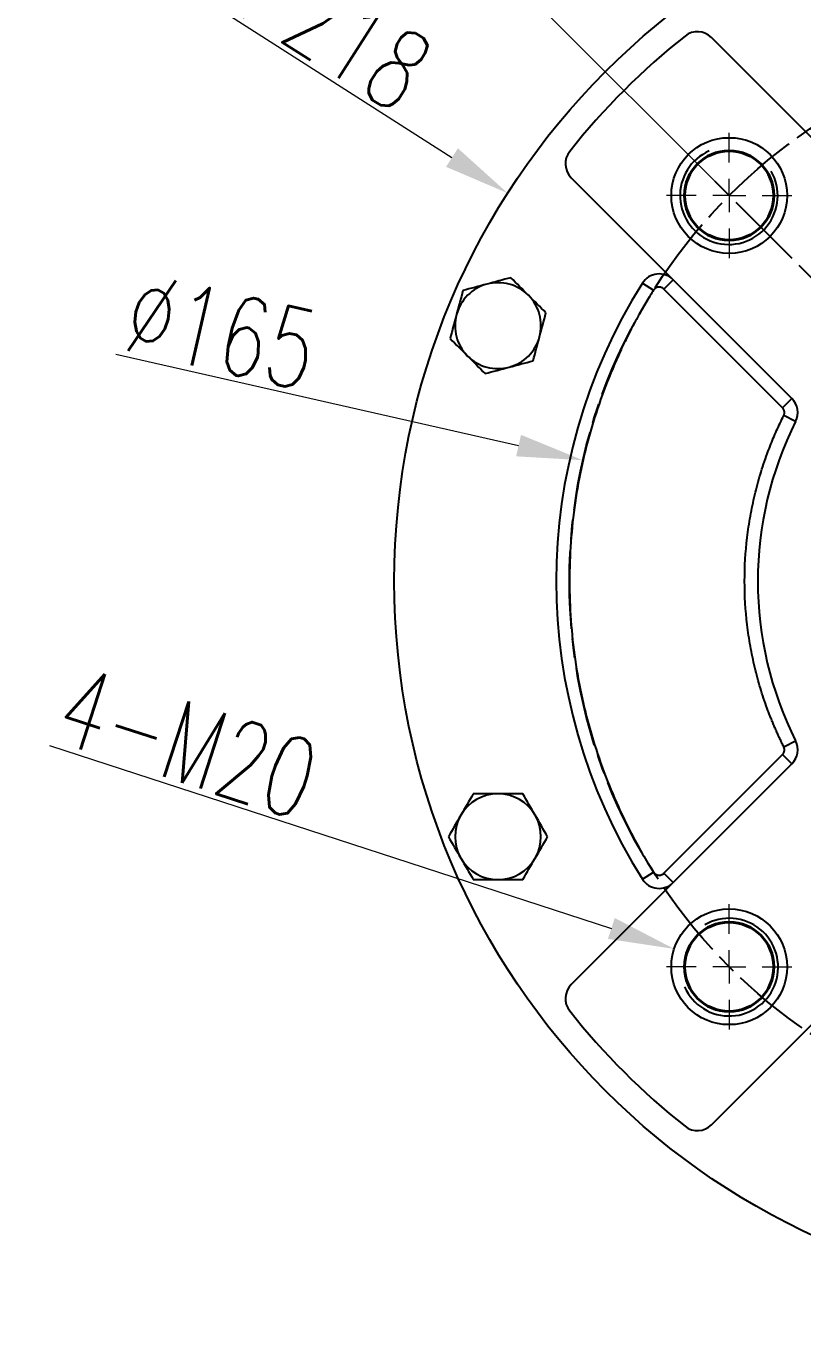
# Model space of a CAD drawing. Header units: millimetres. Extents: x 2448 to 4397, y 790 to 2168.
# Drawn here: x 3486.1 to 3603.6, y 1426.3 to 1625.7 of the extents above; entities that cross this region are included whole.
import ezdxf

# ---------------------------------------------------------------- set-up
doc = ezdxf.new("R2010")
doc.units = ezdxf.units.MM
doc.linetypes.add('AM_ISO08W050', pattern=[18, 12, -1.5, 3, -1.5])
for name, color, linetype, lineweight in [('10', 7, 'Continuous', 0), ('AM_5', 3, 'Continuous', 25), ('AM_7', 4, 'AM_ISO08W050', 25), ('粗实线', 7, 'Continuous', 40)]:
    doc.layers.add(name, color=color, linetype=linetype, lineweight=lineweight)
doc.styles.add('SLDTEXTSTYLE1', font='txt.shx', dxfattribs={"width": 0.7, "bigfont": 'gbcbig.shx'})
doc.dimstyles.new('SLDDIMSTYLE12$2', dxfattribs={"dimtxt": 12, "dimasz": 10, "dimexe": 0, "dimexo": 0.0625, "dimgap": 0.875, "dimtad": 1, "dimdec": 1, "dimlfac": 1.8, "dimrnd": 1e-09, "dimzin": 12, "dimdsep": 46, "dimtxsty": 'SLDTEXTSTYLE1', "dimcen": 0.09, "dimdle": 8.16, "dimclrd": 3, "dimclre": 3, "dimadec": 0, "dimazin": 3, "dimtfac": 1, "dimtdec": 1, "dimtofl": 0, "dimtmove": 0, "dimatfit": 3, "dimfxl": 0, "dimfrac": 2, "dimtolj": 1, "dimlwd": 5, "dimlwe": 5, "dimarcsym": 0})
doc.dimstyles.new('SLDDIMSTYLE12$3', dxfattribs={"dimtxt": 12, "dimasz": 10, "dimexe": 0, "dimexo": 0.0625, "dimgap": 0.875, "dimtad": 1, "dimdec": 1, "dimlfac": 1.8, "dimrnd": 1e-09, "dimzin": 12, "dimdsep": 46, "dimtxsty": 'SLDTEXTSTYLE1', "dimcen": 0.09, "dimdle": 8.16, "dimclrd": 3, "dimclre": 3, "dimadec": 0, "dimazin": 3, "dimtfac": 1, "dimtdec": 1, "dimtofl": 0, "dimtmove": 0, "dimatfit": 3, "dimfxl": 0, "dimfrac": 2, "dimtolj": 1, "dimlwd": 5, "dimlwe": 5, "dimarcsym": 0})

# ---------------------------------------------------------------- blocks, each defined once
blk = doc.blocks.new('SW_CENTERMARKSYMBOL_2')
at = {"layer": '10', "color": 0}
for p, q in [((0, 1), (0, 1.9)), ((0, 0), (0, 0.5)), ((-1, 0), (-1.9, 0)), ((0, 0), (-0.5, 0)), ((0, 0), (0, -0.5)), ((0, 0), (0.5, 0)), ((1, 0), (1.9, 0)), ((0, -1), (0, -1.9))]:
    blk.add_line(p, q, dxfattribs=at)
blk = doc.blocks.new('SW_CENTERMARKSYMBOL_3')
at = {"layer": '10', "color": 0}
for p, q in [((0, 1), (0, 1.9)), ((0, 0), (0, 0.5)), ((-1, 0), (-1.9, 0)), ((0, 0), (-0.5, 0)), ((0, 0), (0, -0.5)), ((0, 0), (0.5, 0)), ((1, 0), (1.9, 0)), ((0, -1), (0, -1.9))]:
    blk.add_line(p, q, dxfattribs=at)
blk = doc.blocks.new('*D62')
at = {"layer": 'AM_5', "color": 3, "linetype": 'Continuous', "lineweight": 5, "transparency": 16777216}
blk.add_line((3517.02, 1627.25), (3550.51, 1605.85), dxfattribs=at)
at = {"layer": 'AM_5', "color": 3, "lineweight": 5, "transparency": 16777216}
for p, q in [((3650.7, 1541.78), (3650.88, 1541.78)), ((3650.79, 1541.69), (3650.79, 1541.87))]:
    blk.add_line(p, q, dxfattribs=at)
at = {"layer": 'AM_5', "color": 3, "transparency": 16777216}
blk.add_solid([(3551.41, 1607.26), (3549.62, 1604.45), (3558.94, 1600.47)], dxfattribs=at)
at = {"layer": 'Defpoints', "color": 0, "transparency": 16777216}
for p in [(3558.94, 1600.47), (3742.64, 1483.09)]:
    blk.add_point(p, dxfattribs=at)
at = {"layer": 'AM_5', "color": 0, "transparency": 16777216, "insert": (3533.25, 1625.04), "char_height": 12, "attachment_point": 5, "rotation": 327.4226, "style": 'SLDTEXTSTYLE1'}
blk.add_mtext('\\A1;∅218', dxfattribs=at)
blk = doc.blocks.new('*D63')
at = {"layer": 'AM_5', "color": 3, "linetype": 'Continuous', "lineweight": 5, "transparency": 16777216}
blk.add_line((3499.64, 1576.14), (3560.59, 1562.29), dxfattribs=at)
at = {"layer": 'AM_5', "color": 3, "lineweight": 5, "transparency": 16777216}
for p, q in [((3650.7, 1541.78), (3650.88, 1541.78)), ((3650.79, 1541.69), (3650.79, 1541.87))]:
    blk.add_line(p, q, dxfattribs=at)
at = {"layer": 'AM_5', "color": 3, "transparency": 16777216}
blk.add_solid([(3560.96, 1563.91), (3560.22, 1560.66), (3570.34, 1560.07)], dxfattribs=at)
at = {"layer": 'Defpoints', "color": 0, "transparency": 16777216}
for p in [(3570.34, 1560.07), (3731.24, 1523.48)]:
    blk.add_point(p, dxfattribs=at)
at = {"layer": 'AM_5', "color": 0, "transparency": 16777216, "insert": (3515.67, 1579.55), "char_height": 12, "attachment_point": 5, "rotation": 347.19, "style": 'SLDTEXTSTYLE1'}
blk.add_mtext('\\A1;∅165', dxfattribs=at)
blk = doc.blocks.new('*D64')
at = {"layer": 'AM_5', "color": 3, "linetype": 'Continuous', "lineweight": 5, "transparency": 16777216}
blk.add_line((3489.61, 1516.9), (3574.63, 1489.24), dxfattribs=at)
at = {"layer": 'AM_5', "color": 3, "lineweight": 5, "transparency": 16777216}
for p, q in [((3592.37, 1483.44), (3592.55, 1483.44)), ((3592.46, 1483.35), (3592.46, 1483.53))]:
    blk.add_line(p, q, dxfattribs=at)
at = {"layer": 'AM_5', "color": 3, "transparency": 16777216}
blk.add_solid([(3575.14, 1490.83), (3574.11, 1487.66), (3584.13, 1486.15)], dxfattribs=at)
at = {"layer": 'Defpoints', "color": 0, "transparency": 16777216}
for p in [(3584.13, 1486.15), (3600.78, 1480.73)]:
    blk.add_point(p, dxfattribs=at)
at = {"layer": 'AM_5', "color": 0, "transparency": 16777216, "insert": (3510.54, 1517.32), "char_height": 12, "attachment_point": 5, "rotation": 341.9774, "style": 'SLDTEXTSTYLE1'}
blk.add_mtext('\\A1;4-M20', dxfattribs=at)
blk = doc.blocks.new('*D51')
at = {"layer": 'AM_5', "color": 3, "linetype": 'Continuous', "lineweight": 5, "transparency": 16777216}
blk.add_line((3650.79, 1656.41), (3650.79, 1666.64), dxfattribs=at)
at = {"layer": 'AM_5', "color": 3, "lineweight": 5, "transparency": 16777216}
blk.add_line((3592.41, 1600.16), (3562.5, 1630.07), dxfattribs=at)
at = {"layer": 'AM_5', "color": 3, "linetype": 'Continuous', "lineweight": 5, "transparency": 16777216}
blk.add_arc((3650.79, 1541.78), 124.86, 94.59, 130.41, dxfattribs=at)
at = {"layer": 'AM_5', "color": 3, "transparency": 16777216}
for points in [[(3640.73, 1667.9), (3640.87, 1664.57), (3650.79, 1666.64)], [(3570.98, 1635.62), (3568.72, 1638.07), (3562.5, 1630.07)]]:
    blk.add_solid(points, dxfattribs=at)
at = {"layer": 'Defpoints', "color": 0, "transparency": 16777216}
for p in [(3618.48, 1662.38), (3650.79, 1656.35), (3592.46, 1600.11), (3650.79, 1541.78), (3650.79, 1426.29)]:
    blk.add_point(p, dxfattribs=at)
at = {"layer": 'AM_5', "color": 0, "transparency": 16777216, "insert": (3600.38, 1663.48), "char_height": 12, "attachment_point": 5, "rotation": 22.5, "style": 'SLDTEXTSTYLE1'}
blk.add_mtext('\\A1;45°', dxfattribs=at)
blk = doc.blocks.new('*U44')
at = {"layer": 'AM_5', "linetype": 'ByBlock'}
blk.add_arc((0, 0.31), 7.39, 113.617, 30.178, dxfattribs=at)
at = {"layer": '粗实线', "linetype": 'ByBlock'}
blk.add_circle((0.05, 0.33), 6.75, dxfattribs=at)
blk = doc.blocks.new('*U46')
at = {"layer": '粗实线', "color": 0, "linetype": 'ByBlock', "lineweight": -2, "transparency": 16777216}
for p, rotation in [((19471.27, 3195.66), 270), ((19355.25, 3078.89), 90.00000000000001), ((19471.65, 3079.27), 180)]:
    blk.add_blockref('*U44', p, dxfattribs=dict(at, rotation=rotation))
blk.add_blockref('*U44', (19354.88, 3195.29), dxfattribs=at)

msp = doc.modelspace()

# ---------------------------------------------------------------- linework, layer by layer
at = {"color": 7, "linetype": 'Continuous', "lineweight": 25}
for p, q in [((3623.155, 1590.626), (3589.774, 1624.007)), ((3568.561, 1602.794), (3601.942, 1569.413)), ((3583.979, 1587.376), (3582.564, 1585.962)), ((3579.32, 1586.855), (3581.012, 1585.788)), ((3600.528, 1567.998), (3582.564, 1585.962)), ((3601.942, 1569.413), (3600.528, 1567.998)), ((3602.503, 1565.949), (3600.715, 1566.844)), ((3600.715, 1516.71), (3602.503, 1517.605)), ((3582.564, 1497.591), (3600.528, 1515.555)), ((3600.528, 1515.555), (3601.942, 1514.141)), ((3601.942, 1514.141), (3568.561, 1480.759)), ((3579.32, 1496.698), (3581.012, 1497.765)), ((3582.564, 1497.591), (3583.979, 1496.177)), ((3589.774, 1459.546), (3623.155, 1492.927))]:
    msp.add_line(p, q, dxfattribs=at)
for centre, radius in [((3650.791, 1541.777), 109), ((3592.455, 1600.113), 8.75), ((3592.455, 1483.44), 8.75)]:
    msp.add_circle(centre, radius, dxfattribs=at)
for centre, radius, start, end in [((3650.791, 1541.777), 105, 128.24367, 141.75633), ((3587.653, 1621.886), 3, 45, 128.24367), ((3570.682, 1604.915), 3, 141.75633, 225), ((3581.857, 1585.255), 3, 45, 147.75949), ((3557.48, 1580.428), 6.5, 105, 165), ((3557.48, 1580.428), 6.5, 45, 105), ((3650.791, 1541.777), 84.5, 147.75949, 212.24051), ((3557.48, 1580.428), 6.5, 345, 45), ((3557.48, 1580.428), 6.5, 165, 225), ((3557.48, 1580.428), 6.5, 285, 345), ((3557.48, 1580.428), 6.5, 225, 285), ((3599.821, 1567.291), 3, 333.40848, 45), ((3650.791, 1541.777), 54, 153.40848, 206.59152), ((3599.821, 1516.262), 3, 315, 26.59152), ((3557.48, 1503.126), 6.5, 90, 150), ((3557.48, 1503.126), 6.5, 30, 90), ((3557.48, 1503.126), 6.5, 150, 210), ((3557.48, 1503.126), 6.5, 330, 30), ((3557.48, 1503.126), 6.5, 210, 270), ((3557.48, 1503.126), 6.5, 270, 330), ((3581.857, 1498.298), 3, 212.24051, 315), ((3570.682, 1478.638), 3, 135, 218.24367), ((3650.791, 1541.777), 105, 218.24367, 231.75633), ((3587.653, 1461.667), 3, 231.75633, 315)]:
    msp.add_arc(centre, radius, start, end, dxfattribs=at)
for points in [[(3559.422, 1587.677), (3558.224, 1587.356), (3557.017, 1587.033), (3555.797, 1586.706)], [(3562.076, 1585.024), (3561.183, 1585.917), (3560.3, 1586.8), (3559.422, 1587.677)], [(3552.172, 1585.735), (3551.851, 1584.536), (3551.528, 1583.33), (3551.201, 1582.11)], [(3555.797, 1586.706), (3554.577, 1586.379), (3553.371, 1586.056), (3552.172, 1585.735)], [(3564.729, 1582.37), (3563.852, 1583.248), (3562.969, 1584.131), (3562.076, 1585.024)], [(3551.201, 1582.11), (3550.874, 1580.89), (3550.551, 1579.684), (3550.23, 1578.485)], [(3563.758, 1578.745), (3564.085, 1579.965), (3564.408, 1581.172), (3564.729, 1582.37)], [(3550.23, 1578.485), (3551.107, 1577.608), (3551.99, 1576.724), (3552.883, 1575.831)], [(3562.787, 1575.12), (3563.108, 1576.319), (3563.431, 1577.526), (3563.758, 1578.745)], [(3552.883, 1575.831), (3553.776, 1574.939), (3554.66, 1574.055), (3555.537, 1573.178)], [(3555.537, 1573.178), (3556.735, 1573.499), (3557.942, 1573.822), (3559.162, 1574.149)], [(3559.162, 1574.149), (3560.382, 1574.476), (3561.588, 1574.799), (3562.787, 1575.12)], [(3553.727, 1509.626), (3553.106, 1508.551), (3552.482, 1507.469), (3551.85, 1506.376)], [(3557.48, 1509.626), (3556.217, 1509.626), (3554.968, 1509.626), (3553.727, 1509.626)], [(3561.232, 1509.626), (3559.992, 1509.626), (3558.742, 1509.626), (3557.48, 1509.626)], [(3563.109, 1506.376), (3562.477, 1507.469), (3561.853, 1508.551), (3561.232, 1509.626)], [(3551.85, 1506.376), (3551.219, 1505.282), (3550.594, 1504.2), (3549.974, 1503.126)], [(3564.985, 1503.126), (3564.365, 1504.2), (3563.74, 1505.282), (3563.109, 1506.376)], [(3549.974, 1503.126), (3550.594, 1502.051), (3551.219, 1500.969), (3551.85, 1499.876)], [(3563.109, 1499.876), (3563.74, 1500.969), (3564.365, 1502.051), (3564.985, 1503.126)], [(3551.85, 1499.876), (3552.482, 1498.782), (3553.106, 1497.7), (3553.727, 1496.626)], [(3561.232, 1496.626), (3561.853, 1497.7), (3562.477, 1498.782), (3563.109, 1499.876)], [(3581.012, 1497.765), (3581.032, 1497.734), (3581.074, 1497.672), (3581.125, 1497.618), (3581.15, 1497.591)], [(3553.727, 1496.626), (3554.968, 1496.626), (3556.217, 1496.626), (3557.48, 1496.626)], [(3557.48, 1496.626), (3558.742, 1496.626), (3559.992, 1496.626), (3561.232, 1496.626)]]:
    msp.add_open_spline(points, degree=3, dxfattribs=at)
for points, knots in [([(3581.012, 1585.788), (3580.846, 1585.524), (3580.516, 1584.996), (3580.031, 1584.198), (3579.556, 1583.394), (3579.09, 1582.586), (3578.633, 1581.773), (3578.185, 1580.954), (3577.747, 1580.131), (3577.318, 1579.302), (3576.898, 1578.469), (3576.487, 1577.63), (3576.086, 1576.787), (3575.019, 1574.475), (3573.429, 1570.629), (3571.59, 1565.115), (3570.133, 1559.445), (3569.076, 1553.627), (3568.434, 1547.727), (3568.22, 1541.777), (3568.434, 1535.826), (3569.076, 1529.927), (3570.133, 1524.109), (3571.59, 1518.439), (3573.429, 1512.924), (3575.104, 1508.873), (3576.369, 1506.163), (3577.073, 1504.726), (3577.806, 1503.303), (3578.565, 1501.896), (3579.352, 1500.503), (3580.165, 1499.124), (3580.729, 1498.218), (3581.012, 1497.765)], [0, 0, 0, 0, 0.0100671, 0.0201279, 0.0301836, 0.0402356, 0.050285, 0.0603332, 0.0703815, 0.0804311, 0.0904834, 0.1005397, 0.1106012, 0.1206692, 0.1828153, 0.2449671, 0.3083928, 0.3718241, 0.4359097, 0.5000006, 0.5640861, 0.6281771, 0.6916028, 0.7550342, 0.8171802, 0.879332, 0.8965858, 0.9138237, 0.931052, 0.9482773, 0.965506, 0.9827448, 1, 1, 1, 1]), ([(3582.564, 1585.962), (3582.543, 1585.983), (3582.499, 1586.024), (3582.428, 1586.078), (3582.352, 1586.126), (3582.272, 1586.166), (3582.147, 1586.216), (3581.971, 1586.257), (3581.746, 1586.257), (3581.525, 1586.208), (3581.344, 1586.12), (3581.204, 1586.017), (3581.097, 1585.912), (3581.04, 1585.83), (3581.012, 1585.788)], [0, 0, 0, 0, 0.05041182, 0.10023523, 0.14987689, 0.19974792, 0.25025383, 0.37501079, 0.50006988, 0.624827, 0.74988622, 0.83350955, 0.91624564, 1, 1, 1, 1]), ([(3600.715, 1566.844), (3600.729, 1566.874), (3600.758, 1566.936), (3600.788, 1567.033), (3600.814, 1567.151), (3600.825, 1567.292), (3600.812, 1567.452), (3600.774, 1567.608), (3600.712, 1567.753), (3600.631, 1567.886), (3600.562, 1567.961), (3600.528, 1567.998)], [0, 0, 0, 0, 0.0813325, 0.1623376, 0.2438581, 0.3717459, 0.5000629, 0.6279508, 0.7562678, 0.8780283, 1, 1, 1, 1]), ([(3600.715, 1516.71), (3600.611, 1516.92), (3600.402, 1517.341), (3600.098, 1517.978), (3599.803, 1518.618), (3599.515, 1519.261), (3599.236, 1519.908), (3598.965, 1520.558), (3598.702, 1521.212), (3598.448, 1521.87), (3597.906, 1523.321), (3597.148, 1525.592), (3596.299, 1528.732), (3595.631, 1531.932), (3594.986, 1536.275), (3594.661, 1541.777), (3594.986, 1547.278), (3595.631, 1551.622), (3596.299, 1554.821), (3597.148, 1557.961), (3597.966, 1560.411), (3598.647, 1562.211), (3599.124, 1563.387), (3599.627, 1564.551), (3600.154, 1565.705), (3600.528, 1566.464), (3600.715, 1566.844)], [0, 0, 0, 0, 0.0135726, 0.0271379, 0.0406981, 0.0542553, 0.0678116, 0.0813693, 0.0949304, 0.1084972, 0.1220717, 0.1843436, 0.2466252, 0.3097583, 0.3729012, 0.5000009, 0.6271006, 0.6902336, 0.7533765, 0.8156484, 0.8779301, 0.9023551, 0.926762, 0.9511634, 0.9755719, 1, 1, 1, 1]), ([(3600.528, 1515.555), (3600.551, 1515.579), (3600.598, 1515.629), (3600.657, 1515.711), (3600.719, 1515.815), (3600.774, 1515.945), (3600.812, 1516.101), (3600.825, 1516.261), (3600.812, 1516.419), (3600.777, 1516.57), (3600.736, 1516.663), (3600.715, 1516.71)], [0, 0, 0, 0, 0.0813325, 0.1623376, 0.2438581, 0.3717459, 0.5000629, 0.6279508, 0.7562678, 0.8780283, 1, 1, 1, 1]), ([(3581.15, 1497.591), (3581.173, 1497.57), (3581.219, 1497.526), (3581.294, 1497.47), (3581.375, 1497.421), (3581.492, 1497.363), (3581.653, 1497.312), (3581.857, 1497.292), (3582.062, 1497.312), (3582.252, 1497.373), (3582.424, 1497.465), (3582.518, 1497.549), (3582.564, 1497.591)], [0, 0, 0, 0, 0.060259, 0.1200207, 0.1798243, 0.2402078, 0.3699983, 0.5001303, 0.629921, 0.7600531, 0.8799433, 1, 1, 1, 1])]:
    msp.add_open_spline(points, degree=3, knots=knots, dxfattribs=at)
at = {"layer": 'AM_7'}
msp.add_line((3652.913, 1539.655), (3590.334, 1602.234), dxfattribs=at)
msp.add_circle((3650.791, 1541.777), 82.5, dxfattribs=at)

# ---------------------------------------------------------------- block references
at = {"layer": '10', "xscale": 5, "yscale": 5, "zscale": 5}
for name, p in [('SW_CENTERMARKSYMBOL_2', (3592.455, 1600.113)), ('SW_CENTERMARKSYMBOL_3', (3592.455, 1483.44))]:
    msp.add_blockref(name, p, dxfattribs=at)
at = {"layer": '粗实线', "linetype": 'ByBlock'}
msp.add_blockref('*U46', (-15762.473, -1595.499), dxfattribs=at)

# ---------------------------------------------------------------- dimensions: what is measured, and where the dimension line sits
at = {"layer": 'AM_5'}
dim = msp.add_angular_dim_2l(base=(3618.475, 1662.382), line1=((3650.791, 1426.289), (3650.791, 1656.35)), line2=((3650.791, 1541.777), (3592.455, 1600.113)), dimstyle='SLDDIMSTYLE12$2', override={"dimlfac": 1, "dimpost": ''}, dxfattribs=at)
dim.commit()
dim.dimension.update_dxf_attribs({"geometry": '*D51', "text_midpoint": (3600.379, 1663.484)})
dim = msp.add_diameter_dim_2p(p1=(3742.642, 1483.087), p2=(3558.941, 1600.466), dimstyle='SLDDIMSTYLE12$3', override={"dimlfac": 1, "dimpost": ''}, dxfattribs=at)
dim.commit()
dim.dimension.update_dxf_attribs({"geometry": '*D62', "text_midpoint": (3533.255, 1625.038)})
dim = msp.add_diameter_dim_2p(p1=(3731.238, 1523.485), p2=(3570.345, 1560.068), dimstyle='SLDDIMSTYLE12$3', override={"dimlfac": 1, "dimpost": ''}, dxfattribs=at)
dim.commit()
dim.dimension.update_dxf_attribs({"geometry": '*D63', "text_midpoint": (3514.146, 1572.847), "dimtype": 163})
dim = msp.add_diameter_dim_2p(p1=(3600.776, 1480.733), p2=(3584.134, 1486.148), text='4-M20', dimstyle='SLDDIMSTYLE12$3', override={"dimlfac": 1, "dimpost": ''}, dxfattribs=at)
dim.commit()
dim.dimension.update_dxf_attribs({"geometry": '*D64', "text_midpoint": (3508.413, 1510.784), "dimtype": 163})

doc.saveas('drawing.dxf')
